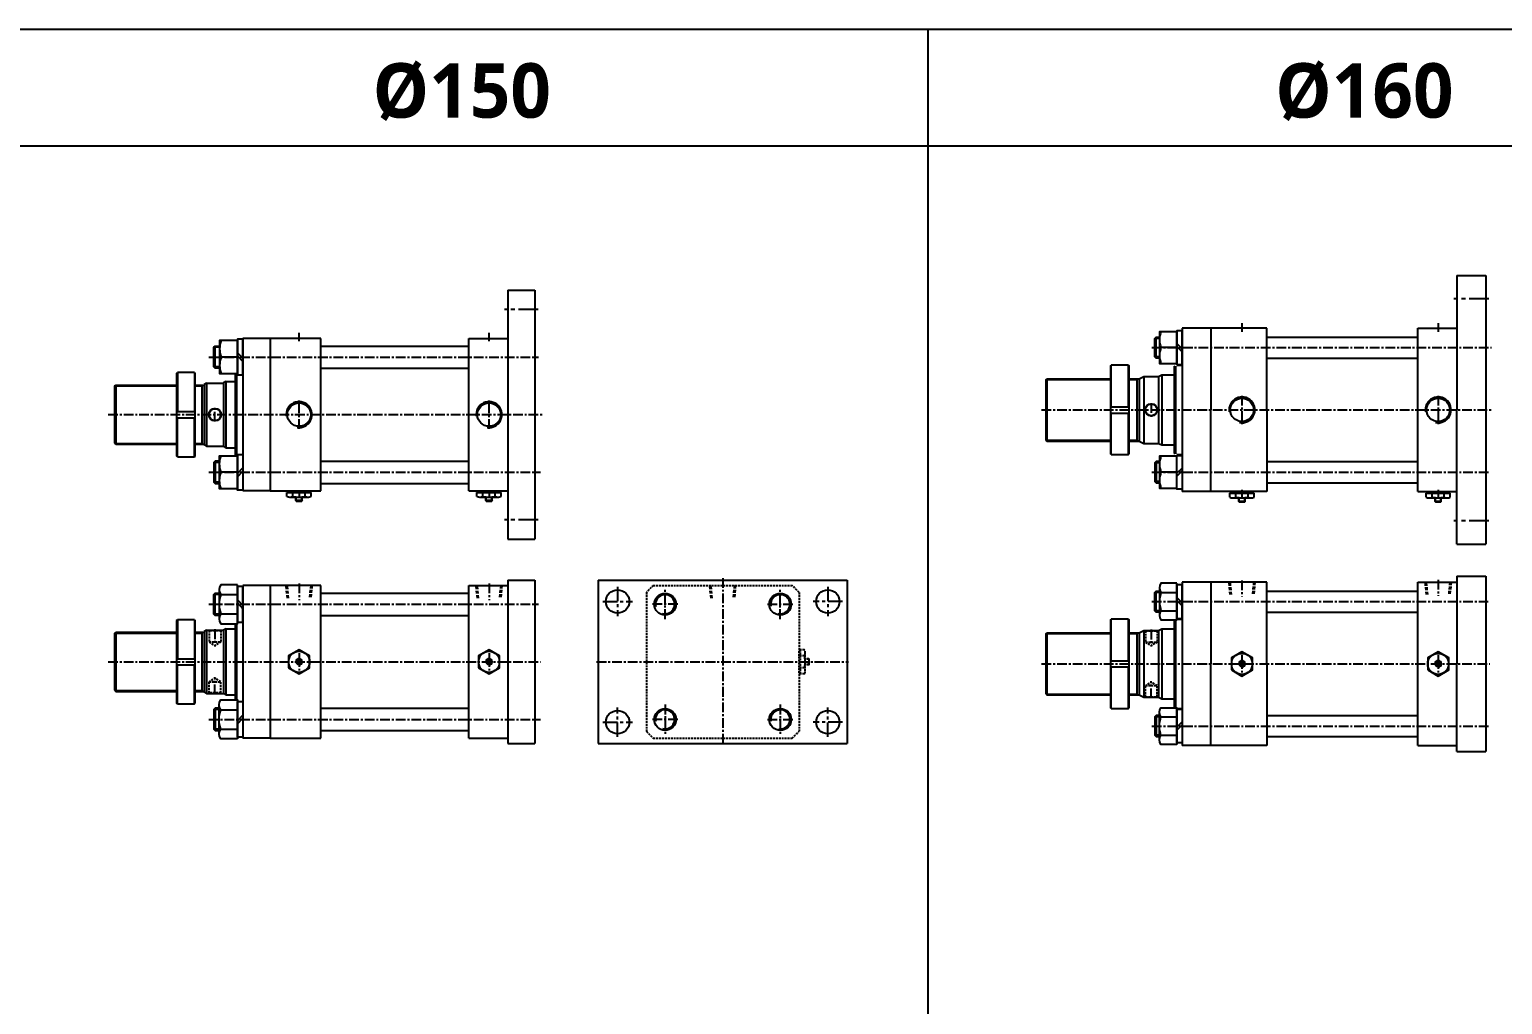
# Model space of a CAD drawing. Extents: x -819 to 8133, y 0 to 3948.
# Drawn here: x 1227 to 3119, y 1253 to 2506 of the extents above; entities that cross this region are included whole.
import ezdxf

# ---------------------------------------------------------------- set-up
doc = ezdxf.new("R2010")
doc.units = 0
doc.header["$LTSCALE"] = 10
doc.header["$MEASUREMENT"] = 0
for name, pattern in [('CENTER', [2, 1.25, -0.25, 0.25, -0.25]), ('CENTERX2', [4, 2.5, -0.5, 0.5, -0.5]), ('HIDDEN', [0.375, 0.25, -0.125])]:
    doc.linetypes.add(name, pattern=pattern)
doc.layers.get('0').update_dxf_attribs({"linetype": 'CONTINUOUS'})
for name, color, linetype in [('CEN', 1, 'CENTERX2'), ('CENTER', 1, 'CENTER'), ('ML', 7, 'CONTINUOUS'), ('THIN', 3, 'CONTINUOUS'), ('외형선', 3, 'CONTINUOUS')]:
    doc.layers.add(name, color=color, linetype=linetype)
doc.styles.add('문자', font='romans.shx')

msp = doc.modelspace()

# ---------------------------------------------------------------- linework, layer by layer
for p, q in [((8133.3, 2505.7), (0, 2505.7)), ((2381.3, 0), (2381.3, 2505.7)), ((8133.3, 2355.7), (0, 2355.7))]:
    msp.add_line(p, q)
at = {"color": 7, "linetype": 'Continuous'}
for p, q in [((1558.8, 1910.8), (1558.8, 1912.8)), ((1558.8, 1912.8), (1588, 1912.8)), ((1588, 1910.8), (1588, 1912.8)), ((1802.8, 1910.8), (1802.8, 1912.8)), ((1802.8, 1912.8), (1832, 1912.8)), ((1832, 1910.8), (1832, 1912.8)), ((2769.8, 1909.9), (2769.8, 1911.9)), ((2769.8, 1911.9), (2799, 1911.9)), ((2799, 1909.9), (2799, 1911.9)), ((3021.8, 1909.9), (3021.8, 1911.9)), ((3021.8, 1911.9), (3051, 1911.9)), ((3051, 1909.9), (3051, 1911.9)), ((1557.8, 1905.7), (1557.8, 1910.8)), ((1557.8, 1910.8), (1564.2, 1910.8)), ((1561, 1904.8), (1585.8, 1904.8)), ((1564.2, 1910.8), (1589, 1910.8)), ((1565.6, 1905.7), (1565.6, 1910.8)), ((1569.4, 1905), (1569.4, 1905)), ((1569.4, 1900.3), (1569.4, 1904.8)), ((1569.4, 1900.3), (1569.9, 1899.8)), ((1577.4, 1900.3), (1569.4, 1900.3)), ((1569.9, 1899.8), (1576.9, 1899.8)), ((1577.4, 1900.3), (1576.9, 1899.8)), ((1577.4, 1900.3), (1577.4, 1904.8)), ((1581.2, 1905.7), (1581.2, 1910.8)), ((1589, 1905.7), (1589, 1910.8)), ((1801.8, 1905.7), (1801.8, 1910.8)), ((1801.8, 1910.8), (1808.2, 1910.8)), ((1805, 1904.8), (1829.8, 1904.8)), ((1808.2, 1910.8), (1833, 1910.8)), ((1809.6, 1905.7), (1809.6, 1910.8)), ((1813.4, 1905), (1813.4, 1905)), ((1813.4, 1900.3), (1813.4, 1904.8)), ((1813.4, 1900.3), (1813.9, 1899.8)), ((1821.4, 1900.3), (1813.4, 1900.3)), ((1813.9, 1899.8), (1820.9, 1899.8)), ((1821.4, 1900.3), (1820.9, 1899.8)), ((1821.4, 1900.3), (1821.4, 1904.8)), ((1825.2, 1905.7), (1825.2, 1910.8)), ((1833, 1905.7), (1833, 1910.8)), ((2768.8, 1904.9), (2768.8, 1909.9)), ((2768.8, 1909.9), (2775.1, 1909.9)), ((2772, 1903.9), (2796.8, 1903.9)), ((2775.1, 1909.9), (2800, 1909.9)), ((2776.6, 1904.9), (2776.6, 1909.9)), ((2780.4, 1904.1), (2780.4, 1904.1)), ((2780.4, 1899.4), (2780.4, 1903.9)), ((2780.4, 1899.4), (2780.9, 1898.9)), ((2788.4, 1899.4), (2780.4, 1899.4)), ((2780.9, 1898.9), (2787.9, 1898.9)), ((2788.4, 1899.4), (2787.9, 1898.9)), ((2788.4, 1899.4), (2788.4, 1903.9)), ((2792.2, 1904.9), (2792.2, 1909.9)), ((2800, 1904.9), (2800, 1909.9)), ((3020.8, 1904.9), (3020.8, 1909.9)), ((3020.8, 1909.9), (3027.1, 1909.9)), ((3024, 1903.9), (3048.8, 1903.9)), ((3027.1, 1909.9), (3052, 1909.9)), ((3028.6, 1904.9), (3028.6, 1909.9)), ((3032.4, 1904.1), (3032.4, 1904.1)), ((3032.4, 1899.4), (3032.4, 1903.9)), ((3032.4, 1899.4), (3032.9, 1898.9)), ((3040.4, 1899.4), (3032.4, 1899.4)), ((3032.9, 1898.9), (3039.9, 1898.9)), ((3040.4, 1899.4), (3039.9, 1898.9)), ((3040.4, 1899.4), (3040.4, 1903.9)), ((3044.2, 1904.9), (3044.2, 1909.9)), ((3052, 1904.9), (3052, 1909.9))]:
    msp.add_line(p, q, dxfattribs=at)
for points in [[(1559.9, 1685.4), (1573.4, 1677.6), (1586.9, 1685.4), (1586.9, 1701), (1573.4, 1708.8), (1559.9, 1701)], [(1803.9, 1685.4), (1817.4, 1677.6), (1830.9, 1685.4), (1830.9, 1701), (1817.4, 1708.8), (1803.9, 1701)], [(2770.9, 1682.8), (2784.4, 1675), (2797.9, 1682.8), (2797.9, 1698.4), (2784.4, 1706.2), (2770.9, 1698.4)], [(3022.9, 1682.8), (3036.4, 1675), (3049.9, 1682.8), (3049.9, 1698.4), (3036.4, 1706.2), (3022.9, 1698.4)], [(1572, 1695.7), (1570.5, 1693.2), (1572, 1690.7), (1574.8, 1690.7), (1576.3, 1693.2), (1574.8, 1695.7)], [(1816, 1695.7), (1814.5, 1693.2), (1816, 1690.7), (1818.8, 1690.7), (1820.3, 1693.2), (1818.8, 1695.7)], [(2782.9, 1693.1), (2781.5, 1690.6), (2782.9, 1688.1), (2785.8, 1688.1), (2787.3, 1690.6), (2785.8, 1693.1)], [(3034.9, 1693.1), (3033.5, 1690.6), (3034.9, 1688.1), (3037.8, 1688.1), (3039.3, 1690.6), (3037.8, 1693.1)]]:
    msp.add_lwpolyline(points, close=True, dxfattribs=at)
for centre, radius in [((1573.4, 1693.2), 13.5), ((1817.4, 1693.2), 13.5), ((2784.4, 1690.6), 13.5), ((3036.4, 1690.6), 13.5), ((1573.4, 1693.2), 3.5), ((1817.4, 1693.2), 3.5), ((2784.4, 1690.6), 3.5), ((3036.4, 1690.6), 3.5)]:
    msp.add_circle(centre, radius, dxfattribs=at)
for centre, radius, start, end in [((1561, 1910.4), 5.62, 235.6158, 270), ((1561.7, 1913), 8.22, 241.7006, 298.2994), ((1573.4, 1936.1), 31.3, 255.6172, 270.0141), ((1573.4, 1936.1), 31.3, 269.9859, 284.3828), ((1585.1, 1913), 8.22, 241.7006, 298.2994), ((1805, 1910.4), 5.62, 235.6158, 270), ((1805.7, 1913), 8.22, 241.7006, 298.2994), ((1817.4, 1936.1), 31.3, 255.6172, 270.0141), ((1817.4, 1936.1), 31.3, 269.9859, 284.3828), ((1829.1, 1913), 8.22, 241.7006, 298.2994), ((2772, 1909.5), 5.62, 235.6158, 270), ((2772.7, 1912.1), 8.22, 241.7006, 298.2994), ((2784.4, 1935.2), 31.3, 255.6172, 270.0141), ((2784.4, 1935.2), 31.3, 269.9859, 284.3828), ((2796.1, 1912.1), 8.22, 241.7006, 298.2994), ((3024, 1909.5), 5.62, 235.6158, 270), ((3024.7, 1912.1), 8.22, 241.7006, 298.2994), ((3036.4, 1935.2), 31.3, 255.6172, 270.0141), ((3036.4, 1935.2), 31.3, 269.9859, 284.3828), ((3048.1, 1912.1), 8.22, 241.7006, 298.2994)]:
    msp.add_arc(centre, radius, start, end, dxfattribs=at)
at = {"layer": 'CEN', "color": 1, "linetype": 'CENTER', "ltscale": 2}
for p, q in [((3101.4, 2159.4), (3056.4, 2159.4)), ((1880.4, 2145.8), (1837.4, 2145.8)), ((1880.4, 1875.8), (1837.4, 1875.8)), ((3101.4, 1874.4), (3056.4, 1874.4))]:
    msp.add_line(p, q, dxfattribs=at)
at = {"layer": 'CEN', "color": 1, "linetype": 'CENTER', "ltscale": 1.5}
for p, q in [((1982.5, 1789.7), (1982.5, 1751.7)), ((2252.5, 1789.7), (2252.5, 1751.7)), ((1963.5, 1770.7), (2001.5, 1770.7)), ((2271.5, 1770.7), (2233.5, 1770.7)), ((1982.5, 1596.7), (1982.5, 1634.7)), ((2252.5, 1596.7), (2252.5, 1634.7)), ((1963.5, 1615.7), (2001.5, 1615.7)), ((2271.5, 1615.7), (2233.5, 1615.7))]:
    msp.add_line(p, q, dxfattribs=at)
at = {"layer": 'CENTER'}
for p, q in [((2043.5, 1748.2), (2043.5, 1786.2)), ((2191.5, 1748.2), (2191.5, 1786.2)), ((2059.9, 1767.2), (2027, 1767.2)), ((2175, 1767.2), (2207.9, 1767.2)), ((2043.5, 1638.2), (2043.5, 1600.2)), ((2191.5, 1638.2), (2191.5, 1600.2)), ((2059.9, 1619.2), (2027, 1619.2)), ((2175, 1619.2), (2207.9, 1619.2))]:
    msp.add_line(p, q, dxfattribs=at)
at = {"layer": 'ML'}
for p, q in [((3060.4, 2189.4), (3097.4, 2189.4)), ((3097.4, 2189.4), (3097.4, 1844.4)), ((1841.4, 2170.8), (1841.4, 1850.8)), ((1841.4, 2170.8), (1876.4, 2170.8)), ((1876.4, 2170.8), (1876.4, 1850.8)), ((2707.4, 2121.9), (2707.4, 1911.9)), ((2744.4, 2121.9), (2707.4, 2121.9)), ((2707.4, 2121.9), (2707.4, 2121.9)), ((1501.4, 2108.8), (1501.4, 1912.8)), ((1536.4, 2108.8), (1501.4, 2108.8)), ((1536.4, 2108.8), (1536.4, 1912.8)), ((1601.4, 2108.8), (1536.4, 2108.8)), ((1601.4, 1912.8), (1601.4, 2108.8)), ((1791.4, 2108.8), (1841.4, 2108.8)), ((1791.4, 1912.8), (1791.4, 2108.8)), ((2674, 2083.4), (2674, 2110.4)), ((2700.6, 2102.2), (2707.4, 2095.4)), ((1465.8, 2070.5), (1465.8, 2099)), ((1494.2, 2084.8), (1473.3, 2084.8)), ((1494.2, 2090.4), (1501.4, 2083.2)), ((1494.2, 2086.3), (1501.4, 2079.1)), ((2700.6, 2096.9), (2680.4, 2096.9)), ((2700.6, 2098.4), (2707.4, 2091.6)), ((1416.2, 2063.8), (1417.2, 2064.8)), ((1416.2, 2063.8), (1416.2, 1957.8)), ((1417.2, 2064.8), (1417.2, 2014.8)), ((1439.2, 2064.8), (1417.2, 2064.8)), ((1439.2, 2064.8), (1439.2, 2014.8)), ((1439.2, 2064.8), (1440.2, 2063.8)), ((1440.2, 1957.8), (1440.2, 2063.8)), ((1491.4, 2063.5), (1491.4, 1958)), ((1492.9, 2063.5), (1492.9, 1958)), ((2615.5, 2073.4), (2616.5, 2074.4)), ((2615.5, 2073.4), (2615.5, 1960.4)), ((2638.5, 2074.4), (2616.5, 2074.4)), ((2616.5, 2020.9), (2616.5, 2074.4)), ((2638.5, 2020.9), (2638.5, 2074.4)), ((2638.5, 2074.4), (2639.5, 2073.4)), ((2639.5, 1960.4), (2639.5, 2073.4)), ((2697.4, 2072.9), (2697.7, 2073.2)), ((2697.4, 2072.9), (2697.4, 1960.9)), ((2698.9, 2073.2), (2698.9, 1960.5)), ((1336.4, 2047.3), (1337.9, 2048.8)), ((1336.4, 2047.3), (1336.4, 1974.3)), ((1337.9, 2048.8), (1337.9, 1972.8)), ((1448.4, 2048.8), (1448.4, 1972.8)), ((1454.4, 2051.3), (1451.4, 2049.5)), ((1451.4, 2049.5), (1451.4, 1972)), ((1454.4, 2051.3), (1454.4, 1970.3)), ((1479.4, 2053.3), (1476.4, 2051.5)), ((1476.4, 2051.5), (1476.4, 1970)), ((1479.4, 2053.3), (1479.4, 1968.3)), ((2532.4, 2055.4), (2533.9, 2056.9)), ((2532.4, 2055.4), (2532.4, 1978.4)), ((2533.9, 2056.9), (2533.9, 1976.9)), ((2649.4, 2056.9), (2649.4, 1976.9)), ((2652.4, 2056.9), (2658.4, 2059.9)), ((2652.4, 2056.9), (2652.4, 1976.9)), ((2658.4, 2059.9), (2658.4, 1973.9)), ((2677.4, 2059.9), (2681.4, 2061.9)), ((2677.4, 2059.9), (2677.4, 1973.9)), ((2681.4, 2061.9), (2681.4, 1971.9)), ((1416.2, 2014.8), (1440.2, 2014.8)), ((1416.2, 2006.8), (1440.2, 2006.8)), ((1417.2, 1956.8), (1417.2, 2006.8)), ((1439.2, 1956.8), (1439.2, 2006.8)), ((2615.5, 2020.9), (2639.5, 2020.9)), ((2615.5, 2012.9), (2639.5, 2012.9)), ((2616.5, 1959.4), (2616.5, 2012.9)), ((2638.5, 1959.4), (2638.5, 2012.9)), ((1336.4, 1974.3), (1337.9, 1972.8)), ((1454.4, 1970.3), (1451.4, 1972)), ((1479.4, 1968.3), (1476.4, 1970)), ((2532.4, 1978.4), (2533.9, 1976.9)), ((2652.4, 1976.9), (2658.4, 1973.9)), ((2677.4, 1973.9), (2681.4, 1971.9)), ((1417.2, 1956.8), (1416.2, 1957.8)), ((1417.2, 1956.8), (1439.2, 1956.8)), ((1439.2, 1956.8), (1440.2, 1957.8)), ((1465.8, 1951), (1465.8, 1922.5)), ((2616.5, 1959.4), (2615.5, 1960.4)), ((2616.5, 1959.4), (2638.5, 1959.4)), ((2638.5, 1959.4), (2639.5, 1960.4)), ((2674, 1950.4), (2674, 1923.4)), ((2697.4, 1960.9), (2697.7, 1960.5)), ((1494.2, 1936.8), (1473.3, 1936.8)), ((1494.2, 1935.2), (1501.4, 1942.4)), ((1494.2, 1931.1), (1501.4, 1938.3)), ((2700.6, 1936.9), (2680.4, 1936.9)), ((2700.6, 1935.4), (2707.4, 1942.2)), ((2700.6, 1931.6), (2707.4, 1938.4)), ((1536.4, 1912.8), (1501.4, 1912.8)), ((1536.4, 1912.8), (1601.4, 1912.8)), ((1791.4, 1912.8), (1841.4, 1912.8)), ((2744.4, 1911.9), (2707.4, 1911.9)), ((1841.4, 1850.8), (1876.4, 1850.8)), ((3060.4, 1844.4), (3097.4, 1844.4)), ((1841.4, 1798.2), (1841.4, 1588.2)), ((1841.4, 1798.2), (1876.4, 1798.2)), ((1876.4, 1798.2), (1876.4, 1588.2)), ((1957.5, 1798.2), (2277.5, 1798.2)), ((1957.5, 1798.2), (1957.5, 1588.2)), ((2277.5, 1798.2), (2277.5, 1588.2)), ((3060.4, 1803.1), (3097.4, 1803.1)), ((3097.4, 1803.1), (3097.4, 1578.1)), ((1465.8, 1752.9), (1465.8, 1781.5)), ((1470.9, 1786), (1470.9, 1748.4)), ((1472.8, 1779.7), (1494.2, 1779.7)), ((1536.4, 1791.2), (1501.4, 1791.2)), ((1501.4, 1791.2), (1501.4, 1595.2)), ((1536.4, 1791.2), (1536.4, 1595.2)), ((1601.4, 1791.2), (1536.4, 1791.2)), ((1601.4, 1595.2), (1601.4, 1791.2)), ((1791.4, 1595.2), (1791.4, 1791.2)), ((1791.4, 1791.2), (1841.4, 1791.2)), ((2674, 1757.1), (2674, 1784.1)), ((2678.6, 1788.4), (2678.6, 1752.9)), ((2680.4, 1782.5), (2700.6, 1782.5)), ((2744.4, 1795.6), (2707.4, 1795.6)), ((2707.4, 1795.6), (2707.4, 1795.6)), ((2707.4, 1795.6), (2707.4, 1585.6)), ((1494.2, 1772.8), (1501.4, 1765.6)), ((1494.2, 1768.8), (1501.4, 1761.5)), ((2700.6, 1776), (2707.4, 1769.2)), ((2700.6, 1772.1), (2707.4, 1765.3)), ((1416.2, 1746.2), (1417.2, 1747.2)), ((1416.2, 1746.2), (1416.2, 1640.2)), ((1417.2, 1747.2), (1417.2, 1697.2)), ((1439.2, 1747.2), (1417.2, 1747.2)), ((1439.2, 1747.2), (1439.2, 1697.2)), ((1439.2, 1747.2), (1440.2, 1746.2)), ((1440.2, 1640.2), (1440.2, 1746.2)), ((1472.8, 1754.7), (1494.2, 1754.7)), ((1491.4, 1742.1), (1491.4, 1644.3)), ((1492.9, 1742.1), (1492.9, 1644.3)), ((2615.5, 1747.1), (2616.5, 1748.1)), ((2615.5, 1747.1), (2615.5, 1634.1)), ((2638.5, 1748.1), (2616.5, 1748.1)), ((2616.5, 1694.6), (2616.5, 1748.1)), ((2638.5, 1748.1), (2639.5, 1747.1)), ((2638.5, 1694.6), (2638.5, 1748.1)), ((2639.5, 1634.1), (2639.5, 1747.1)), ((2680.4, 1758.8), (2700.6, 1758.8)), ((2697.4, 1746.6), (2697.7, 1747)), ((2697.4, 1746.6), (2697.4, 1634.6)), ((2698.9, 1747), (2698.9, 1634.3)), ((1336.4, 1729.7), (1337.9, 1731.2)), ((1336.4, 1729.7), (1336.4, 1656.7)), ((1337.9, 1731.2), (1337.9, 1655.2)), ((1448.4, 1731.2), (1448.4, 1655.2)), ((1454.4, 1733.7), (1451.4, 1732)), ((1451.4, 1732), (1451.4, 1654.4)), ((1454.4, 1733.7), (1454.4, 1652.7)), ((1479.4, 1735.7), (1476.4, 1734)), ((1476.4, 1734), (1476.4, 1652.4)), ((1479.4, 1735.7), (1479.4, 1650.7)), ((2532.4, 1729.1), (2533.9, 1730.6)), ((2532.4, 1729.1), (2532.4, 1652.1)), ((2533.9, 1730.6), (2533.9, 1650.6)), ((2649.4, 1730.6), (2649.4, 1650.6)), ((2652.4, 1730.6), (2658.4, 1733.6)), ((2652.4, 1730.6), (2652.4, 1650.6)), ((2658.4, 1733.6), (2658.4, 1647.6)), ((2677.4, 1733.6), (2681.4, 1735.6)), ((2677.4, 1733.6), (2677.4, 1647.6)), ((2681.4, 1735.6), (2681.4, 1645.6)), ((1416.2, 1697.2), (1440.2, 1697.2)), ((1416.2, 1689.2), (1440.2, 1689.2)), ((1417.2, 1639.2), (1417.2, 1689.2)), ((1439.2, 1639.2), (1439.2, 1689.2)), ((2615.5, 1694.6), (2639.5, 1694.6)), ((2615.5, 1686.6), (2639.5, 1686.6)), ((2616.5, 1633.1), (2616.5, 1686.6)), ((2638.5, 1633.1), (2638.5, 1686.6)), ((1336.4, 1656.7), (1337.9, 1655.2)), ((1454.4, 1652.7), (1451.4, 1654.4)), ((1479.4, 1650.7), (1476.4, 1652.4)), ((2532.4, 1652.1), (2533.9, 1650.6)), ((2652.4, 1650.6), (2658.4, 1647.6)), ((2677.4, 1647.6), (2681.4, 1645.6)), ((1417.2, 1639.2), (1416.2, 1640.2)), ((1417.2, 1639.2), (1439.2, 1639.2)), ((1439.2, 1639.2), (1440.2, 1640.2)), ((1465.8, 1633.5), (1465.8, 1604.9)), ((1470.9, 1600.4), (1470.9, 1638)), ((1472.8, 1631.7), (1494.2, 1631.7)), ((2616.5, 1633.1), (2615.5, 1634.1)), ((2616.5, 1633.1), (2638.5, 1633.1)), ((2638.5, 1633.1), (2639.5, 1634.1)), ((2678.6, 1592.9), (2678.6, 1628.4)), ((2697.4, 1634.6), (2697.7, 1634.3)), ((1494.2, 1617.6), (1501.4, 1624.8)), ((1494.2, 1613.5), (1501.4, 1620.8)), ((2674, 1624.1), (2674, 1597.1)), ((2680.4, 1622.5), (2700.6, 1622.5)), ((2700.6, 1609.2), (2707.4, 1616)), ((2700.6, 1605.3), (2707.4, 1612.1)), ((1472.8, 1606.7), (1494.2, 1606.7)), ((1536.4, 1595.2), (1501.4, 1595.2)), ((1536.4, 1595.2), (1601.4, 1595.2)), ((1791.4, 1595.2), (1841.4, 1595.2)), ((2680.4, 1598.8), (2700.6, 1598.8)), ((1841.4, 1588.2), (1876.4, 1588.2)), ((1957.5, 1588.2), (2277.5, 1588.2)), ((2744.4, 1585.6), (2707.4, 1585.6)), ((3060.4, 1578.1), (3097.4, 1578.1))]:
    msp.add_line(p, q, dxfattribs=at)
at = {"layer": 'ML', "color": 1, "linetype": 'CENTER'}
for p, q in [((1573.4, 2105.4), (1573.4, 2115.9)), ((1817.4, 2105.4), (1817.4, 2115.9)), ((1457.7, 2084.8), (1881.1, 2084.8)), ((1573.4, 1992.5), (1573.4, 2029)), ((1817.4, 1992.5), (1817.4, 2029)), ((2667.9, 2025.7), (2667.9, 2008.1)), ((2784.4, 2035.1), (2784.4, 1998.6)), ((3036.4, 2035.1), (3036.4, 1998.6)), ((1328.2, 2010.8), (1887.9, 2010.8)), ((1465.4, 2002), (1465.4, 2019.6)), ((1457.7, 1936.8), (1883.3, 1936.8)), ((1573.4, 1913.6), (1573.4, 1904.1)), ((1817.4, 1913.6), (1817.4, 1904.1)), ((2784.4, 1914.1), (2784.4, 1902.6)), ((3036.4, 1914.1), (3036.4, 1902.6)), ((2117.5, 1800.9), (2117.5, 1586.8)), ((1573.4, 1793.9), (1573.4, 1772.6)), ((1817.4, 1793.9), (1817.4, 1772.6)), ((1457.7, 1767.2), (1881.1, 1767.2)), ((1465.4, 1735), (1465.4, 1713)), ((2667.9, 1734.6), (2667.9, 1713.1)), ((1573.4, 1704.2), (1573.4, 1682.2)), ((1817.4, 1704.2), (1817.4, 1682.2)), ((1328.2, 1693.2), (1883.6, 1693.2)), ((1955.6, 1693.2), (2279.1, 1693.2)), ((2784.4, 1701.6), (2784.4, 1679.6)), ((3036.4, 1701.6), (3036.4, 1679.6)), ((1465.4, 1651.4), (1465.4, 1673.4)), ((2667.9, 1646.6), (2667.9, 1668.2)), ((1457.7, 1619.2), (1883.3, 1619.2))]:
    msp.add_line(p, q, dxfattribs=at)
at = {"layer": 'ML', "color": 7, "linetype": 'Continuous'}
for p, q in [((1601.4, 2099), (1791.4, 2099)), ((1601.4, 2070.5), (1791.4, 2070.5)), ((1337.9, 2048.8), (1416.2, 2048.8)), ((1440.2, 2048.8), (1451.4, 2048.8)), ((1454.4, 2051.3), (1476.4, 2051.3)), ((1479.4, 2053.3), (1491.4, 2053.3)), ((1337.9, 1972.8), (1416.2, 1972.8)), ((1440.2, 1972.8), (1451.4, 1972.8)), ((1454.4, 1970.3), (1476.4, 1970.3)), ((1479.4, 1968.3), (1491.4, 1968.3)), ((1601.4, 1951), (1791.4, 1951)), ((1601.4, 1922.5), (1791.4, 1922.5)), ((1601.4, 1781.5), (1791.4, 1781.5)), ((1601.4, 1752.9), (1791.4, 1752.9)), ((1337.9, 1731.2), (1416.2, 1731.2)), ((1440.2, 1731.2), (1451.4, 1731.2)), ((1454.4, 1733.7), (1476.4, 1733.7)), ((1479.4, 1735.7), (1491.4, 1735.7)), ((1337.9, 1655.2), (1416.2, 1655.2)), ((1440.2, 1655.2), (1451.4, 1655.2)), ((1454.4, 1652.7), (1476.4, 1652.7)), ((1479.4, 1650.7), (1491.4, 1650.7)), ((1601.4, 1633.5), (1791.4, 1633.5)), ((1601.4, 1604.9), (1791.4, 1604.9))]:
    msp.add_line(p, q, dxfattribs=at)
at = {"layer": 'ML', "color": 2, "linetype": 'Continuous'}
for p, q in [((1336.9, 2047.8), (1416.2, 2047.8)), ((1440.2, 2047.8), (1448.4, 2047.8)), ((1336.9, 1973.8), (1416.2, 1973.8)), ((1440.2, 1973.8), (1448.4, 1973.8)), ((1336.9, 1730.2), (1416.2, 1730.2)), ((1440.2, 1730.2), (1448.4, 1730.2)), ((1336.9, 1656.2), (1416.2, 1656.2)), ((1440.2, 1656.2), (1448.4, 1656.2))]:
    msp.add_line(p, q, dxfattribs=at)
at = {"layer": 'ML', "color": 2}
for p, q in [((1448.4, 2047.8), (1450.1, 2048.8)), ((2649.4, 2055.9), (2651.1, 2056.9)), ((1448.4, 1973.8), (1450.1, 1972.8)), ((2649.4, 1977.9), (2651.1, 1976.9)), ((1569.9, 1904.9), (1569.9, 1904.9)), ((1569.9, 1899.8), (1569.9, 1904.8)), ((1576.9, 1899.8), (1576.9, 1904.8)), ((1813.9, 1904.9), (1813.9, 1904.9)), ((1813.9, 1899.8), (1813.9, 1904.8)), ((1820.9, 1899.8), (1820.9, 1904.8)), ((2780.9, 1904.1), (2780.9, 1904.1)), ((2780.9, 1898.9), (2780.9, 1903.9)), ((2787.9, 1898.9), (2787.9, 1903.9)), ((3032.9, 1904.1), (3032.9, 1904.1)), ((3032.9, 1898.9), (3032.9, 1903.9)), ((3039.9, 1898.9), (3039.9, 1903.9)), ((1448.4, 1730.2), (1450.1, 1731.2)), ((2649.4, 1729.6), (2651.1, 1730.6)), ((1448.4, 1656.2), (1450.1, 1655.2)), ((2649.4, 1651.6), (2651.1, 1650.6))]:
    msp.add_line(p, q, dxfattribs=at)
at = {"layer": 'ML', "color": 6, "linetype": 'HIDDEN', "ltscale": 1.5}
for p, q in [((1558.4, 1775.2), (1556.8, 1791.2)), ((1560, 1775.2), (1558.4, 1791.2)), ((1588.4, 1791.2), (1586.8, 1775.2)), ((1590, 1791.2), (1588.4, 1775.2)), ((1802.4, 1775.2), (1800.8, 1791.2)), ((1804, 1775.2), (1802.4, 1791.2)), ((1832.4, 1791.2), (1830.8, 1775.2)), ((1834, 1791.2), (1832.4, 1775.2)), ((2102.5, 1775.2), (2100.9, 1791.2)), ((2104.1, 1775.2), (2102.5, 1791.2)), ((2132.5, 1791.2), (2130.9, 1775.2)), ((2134.1, 1791.2), (2132.5, 1775.2)), ((2769.4, 1779.6), (2767.8, 1795.6)), ((2771, 1779.6), (2769.4, 1795.6)), ((2799.4, 1795.6), (2797.8, 1779.6)), ((2801, 1795.6), (2799.4, 1779.6)), ((3021.4, 1779.6), (3019.8, 1795.6)), ((3023, 1779.6), (3021.4, 1795.6)), ((3051.4, 1795.6), (3049.8, 1779.6)), ((3053, 1795.6), (3051.4, 1779.6))]:
    msp.add_line(p, q, dxfattribs=at)
at = {"layer": 'ML', "color": 6, "linetype": 'HIDDEN'}
for p, q in [((2019.5, 1782.4), (2019.5, 1604)), ((2028.3, 1791.2), (2206.7, 1791.2)), ((2215.5, 1782.4), (2215.5, 1604)), ((1457.4, 1733.7), (1457.9, 1733.2)), ((1457.9, 1733.2), (1457.9, 1718.7)), ((1472.9, 1733.2), (1457.9, 1733.2)), ((1473.4, 1733.7), (1472.9, 1733.2)), ((1472.9, 1733.2), (1472.9, 1718.7)), ((2659.9, 1733.6), (2660.4, 1733.1)), ((2660.4, 1733.1), (2660.4, 1718.6)), ((2660.4, 1733.1), (2675.4, 1733.1)), ((2675.4, 1733.1), (2675.9, 1733.6)), ((2675.4, 1733.1), (2675.4, 1718.6)), ((1457.9, 1718.7), (1472.9, 1718.7)), ((1457.9, 1718.7), (1465.4, 1714.4)), ((1472.9, 1718.7), (1465.4, 1714.4)), ((2215.5, 1678.6), (2215.5, 1707.8)), ((2217.5, 1707.8), (2215.5, 1707.8)), ((2222.5, 1708.8), (2217.5, 1708.8)), ((2217.5, 1683.9), (2217.5, 1708.8)), ((2223.5, 1680.8), (2223.5, 1705.6)), ((2660.4, 1718.6), (2667.9, 1714.3)), ((2675.4, 1718.6), (2667.9, 1714.3)), ((2222.5, 1701), (2217.5, 1701)), ((2222.5, 1685.4), (2217.5, 1685.4)), ((2217.5, 1677.6), (2217.5, 1683.9)), ((2223.2, 1689.2), (2223.2, 1689.2)), ((2223.3, 1689.7), (2223.3, 1689.7)), ((2228, 1697.2), (2223.5, 1697.2)), ((2228.5, 1696.7), (2223.5, 1696.7)), ((2228.5, 1689.7), (2223.5, 1689.7)), ((2228, 1689.2), (2223.5, 1689.2)), ((2228, 1697.2), (2228.5, 1696.7)), ((2228, 1697.2), (2228, 1689.2)), ((2228, 1689.2), (2228.5, 1689.7)), ((2228.5, 1689.7), (2228.5, 1696.7)), ((1457.9, 1667.7), (1465.4, 1672)), ((1457.9, 1667.7), (1472.9, 1667.7)), ((1457.9, 1653.2), (1457.9, 1667.7)), ((1472.9, 1667.7), (1465.4, 1672)), ((1472.9, 1653.2), (1472.9, 1667.7)), ((2217.5, 1678.6), (2215.5, 1678.6)), ((2222.5, 1677.6), (2217.5, 1677.6)), ((2660.4, 1662.6), (2667.9, 1667)), ((2675.4, 1662.6), (2667.9, 1667)), ((1457.4, 1652.7), (1457.9, 1653.2)), ((1472.9, 1653.2), (1457.9, 1653.2)), ((1473.4, 1652.7), (1472.9, 1653.2)), ((2659.9, 1647.6), (2660.4, 1648.1)), ((2660.4, 1648.1), (2660.4, 1662.6)), ((2660.4, 1648.1), (2675.4, 1648.1)), ((2675.4, 1648.1), (2675.4, 1662.6)), ((2675.4, 1648.1), (2675.9, 1647.6)), ((2028.3, 1595.2), (2206.7, 1595.2))]:
    msp.add_line(p, q, dxfattribs=at)
at = {"layer": 'ML'}
for points in [[(1473.3, 2106, 0.178633), (1473.3, 2084.8, 0.178633), (1473.3, 2063.5)], [(2680.4, 2117.4, 0.178633), (2680.4, 2096.9, 0.178633), (2680.4, 2076.4)], [(1473.3, 1915.5, -0.178633), (1473.3, 1936.8, -0.178633), (1473.3, 1958)], [(2680.4, 1957.4, 0.178633), (2680.4, 1936.9, 0.178633), (2680.4, 1916.4)], [(1494.2, 1792.3), (1472.8, 1792.3, 0.309401), (1472.8, 1779.7, 0.154701), (1472.8, 1754.7, 0.309401), (1472.8, 1742.1), (1494.2, 1742.1), (1494.2, 1792.3)], [(2700.6, 1794.3), (2680.4, 1794.3, 0.309401), (2680.4, 1782.5, 0.154701), (2680.4, 1758.8, 0.309401), (2680.4, 1747), (2700.6, 1747), (2700.6, 1794.3)], [(1494.2, 1594.1), (1472.8, 1594.1, -0.309401), (1472.8, 1606.7, -0.154701), (1472.8, 1631.7, -0.309401), (1472.8, 1644.3), (1494.2, 1644.3), (1494.2, 1594.1)], [(2700.6, 1587), (2680.4, 1587, -0.309401), (2680.4, 1598.8, -0.154701), (2680.4, 1622.5, -0.309401), (2680.4, 1634.3), (2700.6, 1634.3), (2700.6, 1587)]]:
    msp.add_lwpolyline(points, format="xyb", dxfattribs=at)
for points in [[(1494.2, 2106), (1471.4, 2106), (1471.4, 2063.5), (1494.2, 2063.5)], [(2700.6, 2117.4), (2678.6, 2117.4), (2678.6, 2076.4), (2700.6, 2076.4)], [(1494.2, 1915.5), (1471.4, 1915.5), (1471.4, 1958), (1494.2, 1958)], [(2700.6, 1957.4), (2678.6, 1957.4), (2678.6, 1916.4), (2700.6, 1916.4)]]:
    msp.add_lwpolyline(points, close=True, dxfattribs=at)
for points in [[(1501.4, 2061.8), (1501.4, 2107.7), (1494.2, 2107.7), (1494.2, 2061.8), (1501.4, 2061.8)], [(2678.6, 2083.4), (2674, 2083.4), (2672.4, 2085), (2672.4, 2108.8), (2674, 2110.4), (2678.6, 2110.4)], [(2707.4, 2075.2), (2707.4, 2118.5), (2700.6, 2118.5), (2700.6, 2075.2), (2707.4, 2075.2)], [(1471.4, 2070.5), (1465.8, 2070.5), (1464, 2072.2), (1464, 2097.3), (1465.8, 2099), (1471.4, 2099)], [(1471.4, 1951), (1465.8, 1951), (1464, 1949.3), (1464, 1924.2), (1465.8, 1922.5), (1471.4, 1922.5)], [(1501.4, 1959.7), (1501.4, 1913.8), (1494.2, 1913.8), (1494.2, 1959.7), (1501.4, 1959.7)], [(2678.6, 1950.4), (2674, 1950.4), (2672.4, 1948.8), (2672.4, 1925), (2674, 1923.4), (2678.6, 1923.4)], [(2707.4, 1958.5), (2707.4, 1915.2), (2700.6, 1915.2), (2700.6, 1958.5), (2707.4, 1958.5)], [(1470.9, 1752.9), (1465.8, 1752.9), (1464, 1754.6), (1464, 1779.8), (1465.8, 1781.5), (1470.9, 1781.5)], [(1501.4, 1744.3), (1501.4, 1790.1), (1494.2, 1790.1), (1494.2, 1744.3), (1501.4, 1744.3)], [(2678.6, 1757.1), (2674, 1757.1), (2672.4, 1758.8), (2672.4, 1782.5), (2674, 1784.1), (2678.6, 1784.1)], [(2707.4, 1749), (2707.4, 1792.3), (2700.6, 1792.3), (2700.6, 1749), (2707.4, 1749)], [(1470.9, 1633.5), (1465.8, 1633.5), (1464, 1631.8), (1464, 1606.6), (1465.8, 1604.9), (1470.9, 1604.9)], [(1501.4, 1642.1), (1501.4, 1596.3), (1494.2, 1596.3), (1494.2, 1642.1), (1501.4, 1642.1)], [(2707.4, 1632.3), (2707.4, 1589), (2700.6, 1589), (2700.6, 1632.3), (2707.4, 1632.3)], [(2678.6, 1624.1), (2674, 1624.1), (2672.4, 1622.5), (2672.4, 1598.8), (2674, 1597.1), (2678.6, 1597.1)]]:
    msp.add_lwpolyline(points, dxfattribs=at)
for centre, radius in [((1573.4, 2010.8), 15), ((1817.4, 2010.8), 15), ((2667.9, 2016.9), 8), ((2667.9, 2016.9), 7.5), ((2784.4, 2016.9), 15), ((3036.4, 2016.9), 15), ((1465.4, 2010.8), 8), ((1465.4, 2010.8), 7.5), ((1982.5, 1770.7), 15), ((2043.5, 1767.2), 14), ((2191.5, 1767.2), 14), ((2252.5, 1770.7), 15), ((1982.5, 1615.7), 15), ((2043.5, 1619.2), 14), ((2191.5, 1619.2), 14), ((2252.5, 1615.7), 15)]:
    msp.add_circle(centre, radius, dxfattribs=at)
at = {"layer": 'ML', "color": 2}
for centre, radius, start, end in [((1573.4, 2010.8), 16.6, 261.7197, 186.8277), ((1817.4, 2010.8), 16.6, 261.7197, 186.8277), ((2784.4, 2016.9), 16.6, 258.5736, 189.2846), ((3036.4, 2016.9), 16.6, 258.5736, 189.2846), ((2043.5, 1767.2), 12.3, 252.5498, 193.3393), ((2191.5, 1767.2), 12.3, 254.5009, 192.1407), ((1573.4, 1693.2), 4, 270, 180), ((1817.4, 1693.2), 4, 270, 180), ((2784.4, 1690.6), 4, 270, 180), ((3036.4, 1690.6), 4, 270, 180), ((2043.5, 1619.2), 12.3, 254.7331, 191.1559), ((2191.5, 1619.2), 12.3, 259.6672, 191.3515)]:
    msp.add_arc(centre, radius, start, end, dxfattribs=at)
at = {"layer": 'ML', "color": 6, "linetype": 'HIDDEN'}
for centre, radius, start, end in [((2117.5, 1693.2), 132.5, 132.3007, 137.6993), ((2117.5, 1693.2), 132.5, 42.3007, 47.6993), ((2215.3, 1704.9), 8.22, 331.7006, 28.2994), ((2192.1, 1693.2), 31.3, 359.9859, 14.3828), ((2192.1, 1693.2), 31.3, 345.6172, 0.0141), ((2215.3, 1681.5), 8.22, 331.7006, 28.2994), ((2217.9, 1680.8), 5.62, 325.6158, 0), ((2117.5, 1693.2), 132.5, 222.3007, 227.6993), ((2117.5, 1693.2), 132.5, 312.3007, 317.6993)]:
    msp.add_arc(centre, radius, start, end, dxfattribs=at)
at = {"layer": 'THIN', "color": 2}
for p, q in [((2678.6, 2108.8), (2672.4, 2108.8)), ((1471.4, 2097.3), (1464, 2097.3)), ((2678.6, 2085), (2672.4, 2085)), ((1471.4, 2072.2), (1464, 2072.2)), ((1471.4, 1949.3), (1464, 1949.3)), ((2678.6, 1948.8), (2672.4, 1948.8)), ((1471.4, 1924.2), (1464, 1924.2)), ((2678.6, 1925), (2672.4, 1925)), ((1470.9, 1779.8), (1464, 1779.8)), ((2678.6, 1782.5), (2672.4, 1782.5)), ((1470.9, 1754.6), (1464, 1754.6)), ((2678.6, 1758.8), (2672.4, 1758.8)), ((1470.9, 1631.8), (1464, 1631.8)), ((2678.6, 1622.5), (2672.4, 1622.5)), ((1470.9, 1606.6), (1464, 1606.6)), ((2678.6, 1598.8), (2672.4, 1598.8))]:
    msp.add_line(p, q, dxfattribs=at)
at = {"layer": '외형선', "color": 7}
for p, q in [((3060.4, 2189.4), (3060.4, 2016.9)), ((2816.4, 2121.9), (2744.4, 2121.9)), ((2744.4, 2121.9), (2744.4, 2016.9)), ((2816.4, 2016.9), (2816.4, 2121.9)), ((3010.4, 2016.9), (3010.4, 2121.9)), ((3010.4, 2121.9), (3060.4, 2121.9)), ((2700.6, 2074.4), (2707.4, 2074.4)), ((2533.9, 2056.9), (2615.5, 2056.9)), ((2639.5, 2056.9), (2652.4, 2056.9)), ((2658.4, 2059.9), (2677.4, 2059.9)), ((2681.4, 2061.9), (2697.4, 2061.9)), ((2744.4, 1911.9), (2744.4, 2016.9)), ((2816.4, 2016.9), (2816.4, 1911.9)), ((3010.4, 1911.9), (3010.4, 2016.9)), ((3060.4, 1844.4), (3060.4, 2016.9)), ((2533.9, 1976.9), (2615.5, 1976.9)), ((2639.5, 1976.9), (2652.4, 1976.9)), ((2658.4, 1973.9), (2677.4, 1973.9)), ((2681.4, 1971.9), (2697.4, 1971.9)), ((2700.6, 1959.4), (2707.4, 1959.4)), ((2816.4, 1911.9), (2744.4, 1911.9)), ((3010.4, 1911.9), (3060.4, 1911.9)), ((3060.4, 1803.1), (3060.4, 1690.6)), ((2816.4, 1795.6), (2744.4, 1795.6)), ((2744.4, 1795.6), (2744.4, 1690.6)), ((2816.4, 1690.6), (2816.4, 1795.6)), ((3010.4, 1795.6), (3060.4, 1795.6)), ((3010.4, 1690.6), (3010.4, 1795.6)), ((2700.6, 1748.1), (2707.4, 1748.1)), ((2533.9, 1730.6), (2615.5, 1730.6)), ((2639.5, 1730.6), (2652.4, 1730.6)), ((2658.4, 1733.6), (2677.4, 1733.6)), ((2681.4, 1735.6), (2697.4, 1735.6)), ((2744.4, 1585.6), (2744.4, 1690.6)), ((2816.4, 1690.6), (2816.4, 1585.6)), ((3010.4, 1585.6), (3010.4, 1690.6)), ((3060.4, 1578.1), (3060.4, 1690.6)), ((2533.9, 1650.6), (2615.5, 1650.6)), ((2639.5, 1650.6), (2652.4, 1650.6)), ((2658.4, 1647.6), (2677.4, 1647.6)), ((2681.4, 1645.6), (2697.4, 1645.6)), ((2700.6, 1633.1), (2707.4, 1633.1)), ((2816.4, 1585.6), (2744.4, 1585.6)), ((3010.4, 1585.6), (3060.4, 1585.6))]:
    msp.add_line(p, q, dxfattribs=at)
at = {"layer": '외형선', "color": 1, "linetype": 'CENTER'}
for p, q in [((2784.4, 2128.2), (2784.4, 2117.1)), ((3036.4, 2128.2), (3036.4, 2117.1)), ((2668.6, 2096.9), (3104.7, 2096.9)), ((2527, 2016.9), (3104.6, 2016.9)), ((2668.6, 1936.9), (3101.5, 1936.9)), ((2784.4, 1797.6), (2784.4, 1777.3)), ((3036.4, 1798.7), (3036.4, 1778.1)), ((2668.6, 1770.6), (3100.4, 1770.6)), ((2527, 1690.6), (3102.7, 1690.6)), ((2668.6, 1610.6), (3102.4, 1610.6))]:
    msp.add_line(p, q, dxfattribs=at)
at = {"layer": '외형선', "color": 7, "linetype": 'Continuous'}
for p, q in [((2816.4, 2110.4), (3010.4, 2110.4)), ((2816.4, 2083.4), (3010.4, 2083.4)), ((2816.4, 1950.4), (3010.4, 1950.4)), ((2816.4, 1923.4), (3010.4, 1923.4)), ((2816.4, 1784.1), (3010.4, 1784.1)), ((2816.4, 1757.1), (3010.4, 1757.1)), ((2816.4, 1624.1), (3010.4, 1624.1)), ((2816.4, 1597.1), (3010.4, 1597.1))]:
    msp.add_line(p, q, dxfattribs=at)
at = {"layer": '외형선', "color": 2}
for p, q in [((2532.9, 2055.9), (2615.5, 2055.9)), ((2639.5, 2055.9), (2649.4, 2055.9)), ((2532.9, 1977.9), (2615.5, 1977.9)), ((2639.5, 1977.9), (2649.4, 1977.9)), ((2532.9, 1729.6), (2615.5, 1729.6)), ((2639.5, 1729.6), (2649.4, 1729.6)), ((2532.9, 1651.6), (2615.5, 1651.6)), ((2639.5, 1651.6), (2649.4, 1651.6))]:
    msp.add_line(p, q, dxfattribs=at)
at = {"layer": '외형선', "color": 6, "linetype": 'HIDDEN'}
for p, q in [((2660.4, 1718.6), (2675.4, 1718.6)), ((2660.4, 1662.6), (2675.4, 1662.6))]:
    msp.add_line(p, q, dxfattribs=at)

# ---------------------------------------------------------------- texts
at = {"char_height": 70, "attachment_point": 1, "style": '문자'}
for s, insert in [('{\\fMalgun Gothic|b1|i0|c129|p50;%%C150}', (1667.9, 2462.3)), ('{\\fMalgun Gothic|b1|i0|c129|p50;%%C160}', (2827.1, 2462.3))]:
    msp.add_mtext_dynamic_manual_height_columns(s, width=124.533, gutter_width=16, heights=[-75.6], dxfattribs=dict(at, insert=insert))

doc.saveas('drawing.dxf')
